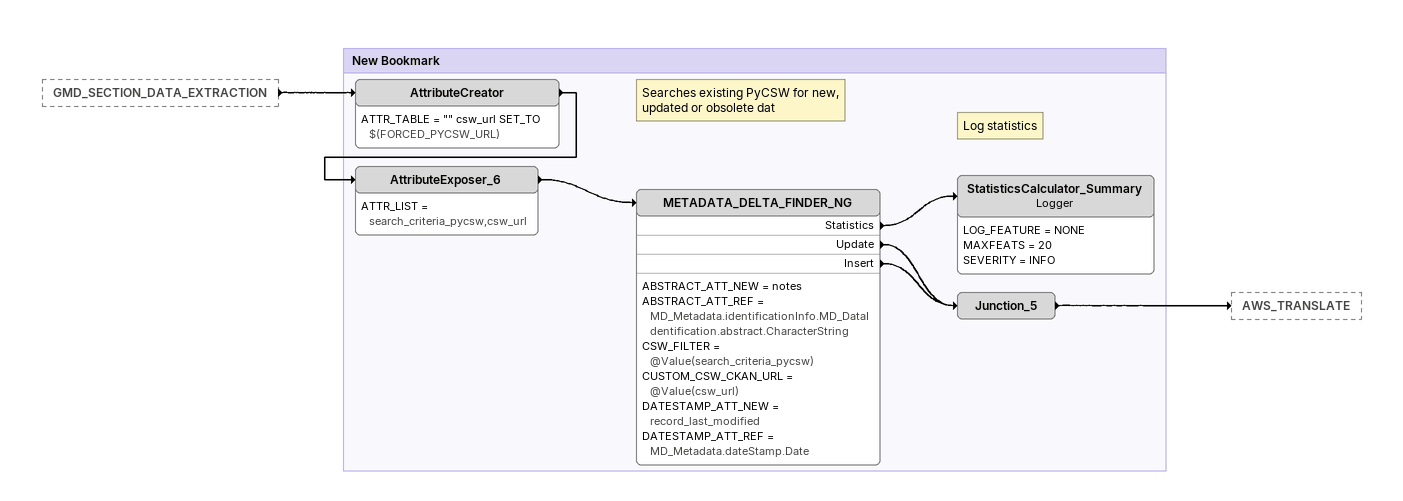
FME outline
GMD_SECTION_DATA_EXTRACTION [outside]
    -> AttributeCreator

Bookmark: New Bookmark
AttributeCreator
    ATTR_TABLE = "" csw_url SET_TO $(FORCED_PYCSW_URL)
    -> AttributeExposer_6
AttributeExposer_6
    ATTR_LIST = search_criteria_pycsw,csw_url
    -> METADATA_DELTA_FINDER_NG
Note: Searches existing PyCSW for new, updated or obsolete dat
METADATA_DELTA_FINDER_NG
    ABSTRACT_ATT_NEW = notes
    ABSTRACT_ATT_REF = MD_Metadata.identificationInfo.MD_DataIdentification.abstract.CharacterString
    CSW_FILTER = @Value(search_criteria_pycsw)
    CUSTOM_CSW_CKAN_URL = @Value(csw_url)
    DATESTAMP_ATT_NEW = record_last_modified
    DATESTAMP_ATT_REF = MD_Metadata.dateStamp.Date
    Statistics -> StatisticsCalculator_Summary
    Update -> Junction_5
    Insert -> Junction_5
Note: Log statistics
StatisticsCalculator_Summary: Logger
    LOG_FEATURE = NONE
    MAXFEATS = 20
    SEVERITY = INFO
Junction_5
    -> AWS_TRANSLATE
